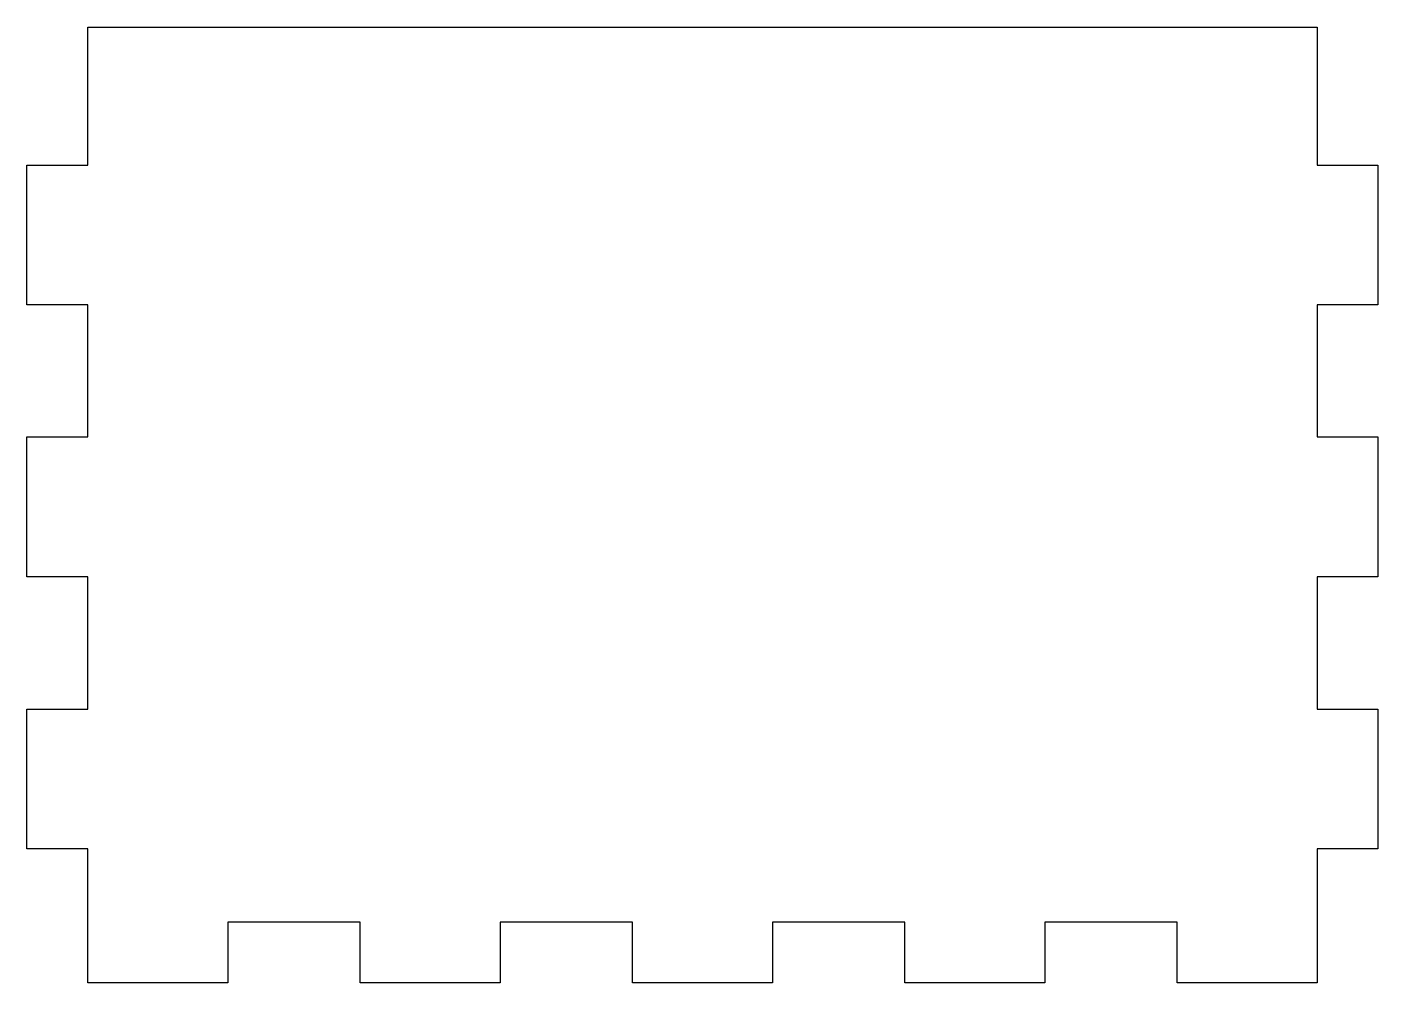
# Model space of a CAD drawing. Header units: millimetres. Extents: x 176 to 297, y 0 to 86.
import ezdxf

# ---------------------------------------------------------------- set-up
doc = ezdxf.new("R2010")
doc.units = ezdxf.units.MM
doc.layers.get('0').update_dxf_attribs({"linetype": 'CONTINUOUS'})

msp = doc.modelspace()

# ---------------------------------------------------------------- linework, layer by layer
for p, q in [((181.53, 73.24), (181.53, 85.62)), ((181.53, 85.62), (291.88, 85.62)), ((291.88, 85.62), (291.88, 73.24)), ((176.07, 60.69), (176.07, 73.24)), ((176.07, 73.24), (181.53, 73.24)), ((291.88, 73.24), (297.32, 73.24)), ((297.32, 73.24), (297.32, 60.69)), ((181.53, 60.69), (176.07, 60.69)), ((181.53, 48.83), (181.53, 60.69)), ((297.32, 60.69), (291.88, 60.69)), ((291.88, 60.69), (291.88, 48.83)), ((176.07, 36.27), (176.07, 48.83)), ((176.07, 48.83), (181.53, 48.83)), ((291.88, 48.83), (297.32, 48.83)), ((297.32, 48.83), (297.32, 36.27)), ((181.53, 36.27), (176.07, 36.27)), ((181.53, 24.41), (181.53, 36.27)), ((297.32, 36.27), (291.88, 36.27)), ((291.88, 36.27), (291.88, 24.41)), ((176.07, 11.86), (176.07, 24.41)), ((176.07, 24.41), (181.53, 24.41)), ((291.88, 24.41), (297.32, 24.41)), ((297.32, 24.41), (297.32, 11.86)), ((181.53, 11.86), (176.07, 11.86)), ((181.53, -0.17), (181.53, 11.86)), ((297.32, 11.86), (291.88, 11.86)), ((291.88, 11.86), (291.88, -0.17)), ((205.97, 5.28), (194.1, 5.28)), ((194.1, 5.28), (194.1, -0.17)), ((205.97, -0.17), (205.97, 5.28)), ((230.41, 5.28), (218.54, 5.28)), ((218.54, 5.28), (218.54, -0.17)), ((230.41, -0.17), (230.41, 5.28)), ((254.86, 5.28), (242.99, 5.28)), ((242.99, 5.28), (242.99, -0.17)), ((254.86, -0.17), (254.86, 5.28)), ((279.3, 5.28), (267.43, 5.28)), ((267.43, 5.28), (267.43, -0.17)), ((279.3, -0.17), (279.3, 5.28)), ((181.7, -0.17), (181.53, -0.17)), ((194.1, -0.17), (181.7, -0.17)), ((218.54, -0.17), (205.97, -0.17)), ((242.99, -0.17), (230.41, -0.17)), ((267.43, -0.17), (254.86, -0.17)), ((291.7, -0.17), (279.3, -0.17)), ((291.88, -0.17), (291.7, -0.17))]:
    msp.add_line(p, q)

doc.saveas('drawing.dxf')
